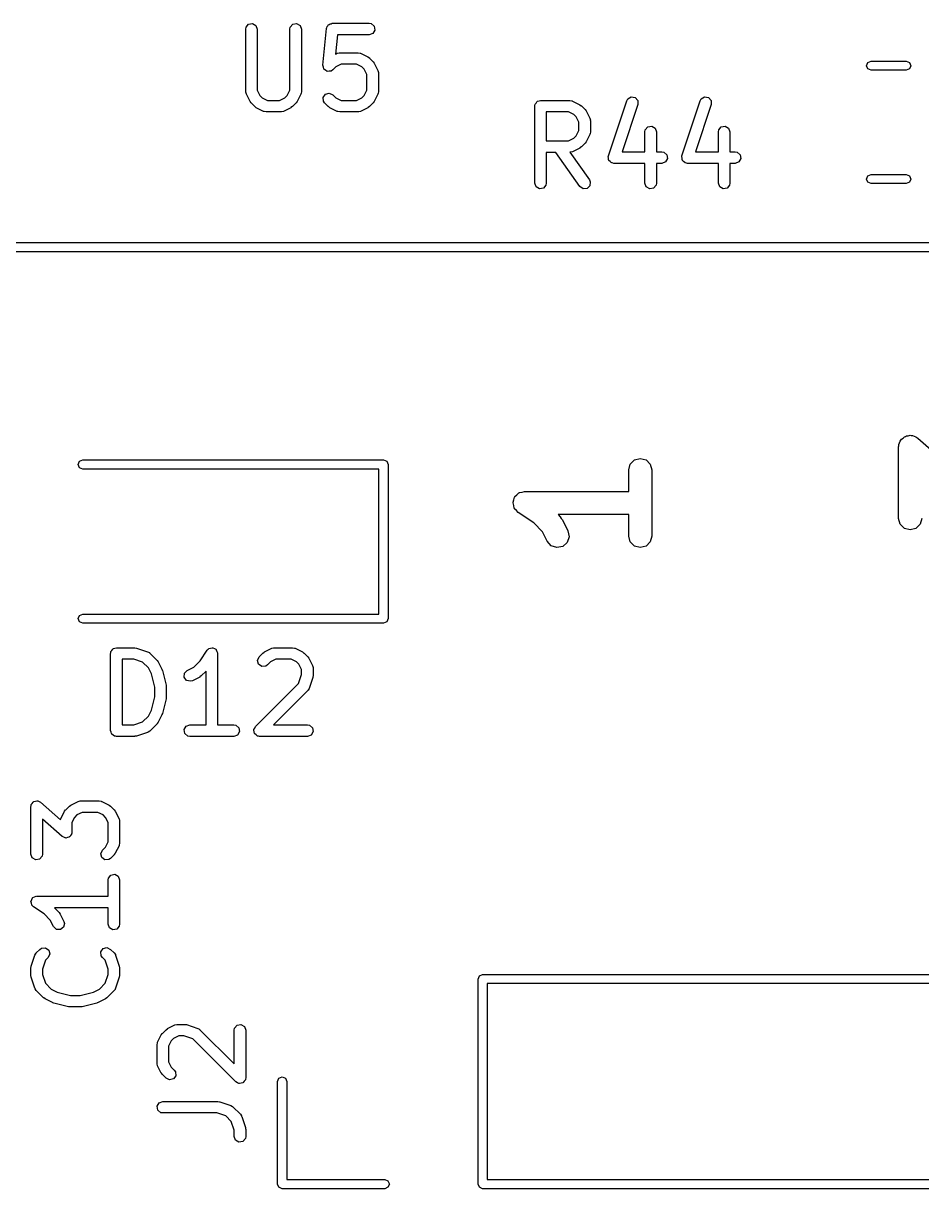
# Model space of a CAD drawing. Extents: x 10 to 287, y -200 to -10.
# Drawn here: x 83.58 to 95.23, y -104.89 to -89.78 of the extents above; entities that cross this region are included whole.
import ezdxf

# ---------------------------------------------------------------- set-up
doc = ezdxf.new("R2010")
doc.units = 0
doc.layers.add('BLACK', color=7, linetype='CONTINUOUS')

msp = doc.modelspace()

# ---------------------------------------------------------------- linework, layer by layer
at = {"layer": 'BLACK', "linetype": 'CONTINUOUS'}
for p, q in [((86.4676, -89.8267), (86.5006, -89.7874)), ((86.5006, -89.7874), (86.5511, -89.7785)), ((86.5511, -89.7785), (86.5955, -89.8042)), ((87.039, -89.8267), (87.072, -89.7874)), ((87.072, -89.7874), (87.1225, -89.7785)), ((87.1225, -89.7785), (87.167, -89.8042)), ((87.5295, -89.8087), (87.5375, -89.7949)), ((87.5375, -89.7949), (87.5474, -89.7913)), ((87.5474, -89.7913), (87.5549, -89.784)), ((87.5549, -89.784), (87.5707, -89.7828)), ((87.5707, -89.7828), (87.5857, -89.7774)), ((87.5857, -89.7774), (88.0619, -89.7774)), ((88.0619, -89.7774), (88.0876, -89.7819)), ((88.0876, -89.7819), (88.1269, -89.8149)), ((86.4631, -89.8524), (86.4676, -89.8267)), ((86.4631, -90.6619), (86.4631, -89.8524)), ((86.5955, -89.8042), (86.6131, -89.8524)), ((86.6131, -89.8524), (86.6131, -90.6442)), ((87.0345, -89.8524), (87.039, -89.8267)), ((87.0345, -90.6442), (87.0345, -89.8524)), ((87.167, -89.8042), (87.1845, -89.8524)), ((87.1845, -89.8524), (87.1845, -90.6619)), ((87.4635, -90.3211), (87.5111, -89.8449)), ((87.5111, -89.8449), (87.5122, -89.8411)), ((87.5119, -89.8394), (87.5134, -89.8367)), ((87.5122, -89.8411), (87.5119, -89.8394)), ((87.5134, -89.8367), (87.5181, -89.8198)), ((87.5181, -89.8198), (87.5295, -89.8087)), ((87.6536, -89.9274), (87.6288, -90.1756)), ((88.0619, -89.9274), (87.6536, -89.9274)), ((88.1101, -89.9098), (88.0619, -89.9274)), ((88.1358, -89.8654), (88.1101, -89.9098)), ((88.1269, -89.8149), (88.1358, -89.8654)), ((87.6288, -90.1756), (87.6474, -90.1663)), ((87.6474, -90.1663), (87.6724, -90.1588)), ((87.6724, -90.1588), (87.6767, -90.1599)), ((87.6767, -90.1599), (87.681, -90.1583)), ((87.681, -90.1583), (87.919, -90.1583)), ((87.919, -90.1583), (87.9447, -90.1629)), ((87.9447, -90.1629), (87.9481, -90.1657)), ((87.9481, -90.1657), (87.9526, -90.1663)), ((87.9526, -90.1663), (88.0478, -90.2139)), ((88.0478, -90.2139), (88.0658, -90.2272)), ((88.0658, -90.2272), (88.0673, -90.2279)), ((88.0673, -90.2279), (88.1149, -90.2755)), ((87.4634, -90.322), (87.4636, -90.3216)), ((87.4699, -90.3464), (87.4634, -90.322)), ((87.4636, -90.3216), (87.4635, -90.3211)), ((87.4761, -90.3708), (87.4699, -90.3464)), ((87.4765, -90.3711), (87.4761, -90.3708)), ((87.4767, -90.3716), (87.4765, -90.3711)), ((87.4973, -90.386), (87.4767, -90.3716)), ((87.5178, -90.4008), (87.4973, -90.386)), ((87.5183, -90.4007), (87.5178, -90.4008)), ((87.5187, -90.401), (87.5183, -90.4007)), ((87.5438, -90.3988), (87.5187, -90.401)), ((87.5689, -90.3969), (87.5438, -90.3988)), ((87.5693, -90.3966), (87.5689, -90.3969)), ((87.5698, -90.3965), (87.5693, -90.3966)), ((87.5911, -90.3816), (87.5698, -90.3965)), ((87.6301, -90.3426), (87.5911, -90.3816)), ((87.6987, -90.3083), (87.6301, -90.3426)), ((87.9013, -90.3083), (87.6987, -90.3083)), ((87.9699, -90.3426), (87.9013, -90.3083)), ((88.0003, -90.373), (87.9699, -90.3426)), ((88.0345, -90.4415), (88.0003, -90.373)), ((88.1149, -90.2755), (88.1278, -90.2939)), ((88.1278, -90.2939), (88.129, -90.295)), ((88.129, -90.295), (88.1766, -90.3903)), ((88.1766, -90.3903), (88.184, -90.4152)), ((94.5129, -90.3271), (94.5305, -90.2846)), ((94.5305, -90.3695), (94.5129, -90.3271)), ((94.5305, -90.2846), (94.5729, -90.2671)), ((94.5729, -90.3871), (94.5305, -90.3695)), ((94.5729, -90.2671), (95.0271, -90.2671)), ((95.0271, -90.3871), (94.5729, -90.3871)), ((95.0271, -90.2671), (95.0695, -90.2846)), ((95.0695, -90.3695), (95.0271, -90.3871)), ((95.0695, -90.2846), (95.0871, -90.3271)), ((95.0871, -90.3271), (95.0695, -90.3695)), ((88.0345, -90.6442), (88.0345, -90.4415)), ((88.184, -90.4152), (88.183, -90.4196)), ((88.183, -90.4196), (88.1845, -90.4238)), ((88.1845, -90.4238), (88.1845, -90.6619)), ((86.4646, -90.6661), (86.4631, -90.6619)), ((86.4636, -90.6705), (86.4646, -90.6661)), ((86.471, -90.6954), (86.4636, -90.6705)), ((86.5186, -90.7907), (86.471, -90.6954)), ((86.6131, -90.6442), (86.6474, -90.7127)), ((87.0003, -90.7127), (87.0345, -90.6442)), ((87.1766, -90.6954), (87.129, -90.7907)), ((87.1771, -90.691), (87.1766, -90.6954)), ((87.18, -90.6876), (87.1771, -90.691)), ((87.1845, -90.6619), (87.18, -90.6876)), ((87.4656, -90.7377), (87.4951, -90.6957)), ((87.4951, -90.6957), (87.5446, -90.6824)), ((87.5446, -90.6824), (87.5911, -90.7041)), ((87.5911, -90.7041), (87.6301, -90.7431)), ((88.0003, -90.7127), (88.0345, -90.6442)), ((88.1766, -90.6954), (88.129, -90.7907)), ((88.1771, -90.691), (88.1766, -90.6954)), ((88.18, -90.6876), (88.1771, -90.691)), ((88.1845, -90.6619), (88.18, -90.6876)), ((86.5198, -90.7918), (86.5186, -90.7907)), ((86.5327, -90.8102), (86.5198, -90.7918)), ((86.5803, -90.8578), (86.5327, -90.8102)), ((86.6474, -90.7127), (86.6778, -90.7431)), ((86.6778, -90.7431), (86.7463, -90.7774)), ((86.7463, -90.7774), (86.9013, -90.7774)), ((86.9013, -90.7774), (86.9699, -90.7431)), ((86.9699, -90.7431), (87.0003, -90.7127)), ((87.1149, -90.8102), (87.0673, -90.8578)), ((87.1156, -90.8087), (87.1149, -90.8102)), ((87.129, -90.7907), (87.1156, -90.8087)), ((87.4701, -90.7888), (87.4656, -90.7377)), ((87.4851, -90.8102), (87.4701, -90.7888)), ((87.5327, -90.8578), (87.4851, -90.8102)), ((87.6301, -90.7431), (87.6987, -90.7774)), ((87.6987, -90.7774), (87.9013, -90.7774)), ((87.9013, -90.7774), (87.9699, -90.7431)), ((87.9699, -90.7431), (88.0003, -90.7127)), ((88.1149, -90.8102), (88.0673, -90.8578)), ((88.1156, -90.8087), (88.1149, -90.8102)), ((88.129, -90.7907), (88.1156, -90.8087)), ((90.2107, -90.8524), (90.2124, -90.8426)), ((90.2107, -91.8524), (90.2107, -90.8524)), ((90.2119, -90.8394), (90.2135, -90.8365)), ((90.2124, -90.8426), (90.2119, -90.8394)), ((90.2135, -90.8365), (90.2152, -90.8267)), ((90.2152, -90.8267), (90.2278, -90.8118)), ((90.2278, -90.8118), (90.2375, -90.7949)), ((90.2375, -90.7949), (90.2439, -90.7926)), ((90.2439, -90.7926), (90.2482, -90.7874)), ((90.2482, -90.7874), (90.2674, -90.784)), ((90.2674, -90.784), (90.2857, -90.7774)), ((90.2857, -90.7774), (90.6667, -90.7774)), ((90.6667, -90.7774), (90.6923, -90.7819)), ((90.6923, -90.7819), (90.6958, -90.7848)), ((90.6958, -90.7848), (90.7002, -90.7853)), ((90.7002, -90.7853), (90.7954, -90.8329)), ((90.7954, -90.8329), (90.8135, -90.8463)), ((90.8135, -90.8463), (90.8149, -90.847)), ((90.8149, -90.847), (90.8626, -90.8946)), ((91.1669, -91.4953), (91.405, -90.781)), ((91.5473, -90.8285), (91.3422, -91.444)), ((91.405, -90.781), (91.4174, -90.7581)), ((91.4174, -90.7581), (91.4612, -90.7313)), ((91.4612, -90.7313), (91.5119, -90.7388)), ((91.5119, -90.7388), (91.5459, -90.7772)), ((91.5459, -90.7772), (91.5473, -90.8285)), ((92.1193, -91.4953), (92.3574, -90.781)), ((92.4997, -90.8285), (92.2945, -91.444)), ((92.3574, -90.781), (92.3698, -90.7581)), ((92.3698, -90.7581), (92.4135, -90.7313)), ((92.4135, -90.7313), (92.4643, -90.7388)), ((92.4643, -90.7388), (92.4983, -90.7772)), ((92.4983, -90.7772), (92.4997, -90.8285)), ((86.5818, -90.8585), (86.5803, -90.8578)), ((86.5998, -90.8718), (86.5818, -90.8585)), ((86.695, -90.9195), (86.5998, -90.8718)), ((86.6995, -90.92), (86.695, -90.9195)), ((86.7029, -90.9229), (86.6995, -90.92)), ((86.7286, -90.9274), (86.7029, -90.9229)), ((86.919, -90.9274), (86.7286, -90.9274)), ((86.9233, -90.9258), (86.919, -90.9274)), ((86.9276, -90.9269), (86.9233, -90.9258)), ((86.9526, -90.9195), (86.9276, -90.9269)), ((87.0478, -90.8718), (86.9526, -90.9195)), ((87.049, -90.8707), (87.0478, -90.8718)), ((87.0673, -90.8578), (87.049, -90.8707)), ((87.5342, -90.8585), (87.5327, -90.8578)), ((87.5522, -90.8718), (87.5342, -90.8585)), ((87.6474, -90.9195), (87.5522, -90.8718)), ((87.6519, -90.92), (87.6474, -90.9195)), ((87.6553, -90.9229), (87.6519, -90.92)), ((87.681, -90.9274), (87.6553, -90.9229)), ((87.919, -90.9274), (87.681, -90.9274)), ((87.9233, -90.9258), (87.919, -90.9274)), ((87.9276, -90.9269), (87.9233, -90.9258)), ((87.9526, -90.9195), (87.9276, -90.9269)), ((88.0478, -90.8718), (87.9526, -90.9195)), ((88.049, -90.8707), (88.0478, -90.8718)), ((88.0673, -90.8578), (88.049, -90.8707)), ((90.3607, -90.9274), (90.3607, -91.3012)), ((90.649, -90.9274), (90.3607, -90.9274)), ((90.7175, -90.9616), (90.649, -90.9274)), ((90.7479, -90.992), (90.7175, -90.9616)), ((90.7821, -91.0606), (90.7479, -90.992)), ((90.8626, -90.8946), (90.8754, -90.913)), ((90.8754, -90.913), (90.8766, -90.9141)), ((90.8766, -90.9141), (90.9242, -91.0093)), ((90.7821, -91.168), (90.7821, -91.0606)), ((90.9242, -91.0093), (90.9316, -91.0343)), ((90.9316, -91.0343), (90.9306, -91.0386)), ((90.9306, -91.0386), (90.9321, -91.0429)), ((90.9321, -91.0429), (90.9321, -91.1857)), ((91.6438, -91.1601), (91.6768, -91.1208)), ((91.6768, -91.1208), (91.7273, -91.1119)), ((91.7273, -91.1119), (91.7717, -91.1375)), ((91.7717, -91.1375), (91.7893, -91.1857)), ((92.5962, -91.1601), (92.6292, -91.1208)), ((92.6292, -91.1208), (92.6797, -91.1119)), ((92.6797, -91.1119), (92.7241, -91.1375)), ((92.7241, -91.1375), (92.7417, -91.1857)), ((90.3607, -91.3012), (90.649, -91.3012)), ((90.649, -91.3012), (90.7175, -91.2669)), ((90.7175, -91.2669), (90.7479, -91.2365)), ((90.7479, -91.2365), (90.7821, -91.168)), ((90.9242, -91.2193), (90.8766, -91.3145)), ((90.9247, -91.2148), (90.9242, -91.2193)), ((90.9276, -91.2114), (90.9247, -91.2148)), ((90.9321, -91.1857), (90.9276, -91.2114)), ((91.6393, -91.1857), (91.6438, -91.1601)), ((91.6393, -91.444), (91.6393, -91.1857)), ((91.7893, -91.1857), (91.7893, -91.444)), ((92.5917, -91.1857), (92.5962, -91.1601)), ((92.5917, -91.444), (92.5917, -91.1857)), ((92.7417, -91.1857), (92.7417, -91.444)), ((90.4848, -91.4512), (90.3607, -91.4512)), ((90.3607, -91.4512), (90.3607, -91.8524)), ((90.7957, -91.8954), (90.4848, -91.4512)), ((90.6709, -91.4497), (90.6676, -91.4508)), ((90.6676, -91.4508), (90.9186, -91.8094)), ((90.6752, -91.4507), (90.6709, -91.4497)), ((90.7002, -91.4433), (90.6752, -91.4507)), ((90.7954, -91.3957), (90.7002, -91.4433)), ((90.7966, -91.3945), (90.7954, -91.3957)), ((90.8149, -91.3816), (90.7966, -91.3945)), ((90.8626, -91.334), (90.8149, -91.3816)), ((90.8632, -91.3325), (90.8626, -91.334)), ((90.8766, -91.3145), (90.8632, -91.3325)), ((91.3422, -91.444), (91.6393, -91.444)), ((91.7893, -91.444), (91.8571, -91.444)), ((91.8571, -91.444), (91.8828, -91.4486)), ((91.8828, -91.4486), (91.9221, -91.4815)), ((92.2945, -91.444), (92.5917, -91.444)), ((92.7417, -91.444), (92.8095, -91.444)), ((92.8095, -91.444), (92.8352, -91.4486)), ((92.8352, -91.4486), (92.8745, -91.4815)), ((91.1642, -91.506), (91.1671, -91.5011)), ((91.1678, -91.5262), (91.1642, -91.506)), ((91.1671, -91.5011), (91.1669, -91.4953)), ((91.1683, -91.5466), (91.1678, -91.5262)), ((91.1721, -91.5509), (91.1683, -91.5466)), ((91.1731, -91.5565), (91.1721, -91.5509)), ((91.1888, -91.5697), (91.1731, -91.5565)), ((91.2024, -91.585), (91.1888, -91.5697)), ((91.2081, -91.5858), (91.2024, -91.585)), ((91.2124, -91.5895), (91.2081, -91.5858)), ((91.2381, -91.594), (91.2124, -91.5895)), ((91.6393, -91.594), (91.2381, -91.594)), ((91.6393, -91.8524), (91.6393, -91.594)), ((91.8571, -91.594), (91.7893, -91.594)), ((91.7893, -91.594), (91.7893, -91.8524)), ((91.9054, -91.5765), (91.8571, -91.594)), ((91.931, -91.5321), (91.9054, -91.5765)), ((91.9221, -91.4815), (91.931, -91.5321)), ((92.1166, -91.506), (92.1195, -91.5011)), ((92.1202, -91.5262), (92.1166, -91.506)), ((92.1195, -91.5011), (92.1193, -91.4953)), ((92.1207, -91.5466), (92.1202, -91.5262)), ((92.1245, -91.5509), (92.1207, -91.5466)), ((92.1255, -91.5565), (92.1245, -91.5509)), ((92.1412, -91.5697), (92.1255, -91.5565)), ((92.1548, -91.585), (92.1412, -91.5697)), ((92.1604, -91.5858), (92.1548, -91.585)), ((92.1648, -91.5895), (92.1604, -91.5858)), ((92.1905, -91.594), (92.1648, -91.5895)), ((92.5917, -91.594), (92.1905, -91.594)), ((92.5917, -91.8524), (92.5917, -91.594)), ((92.8095, -91.594), (92.7417, -91.594)), ((92.7417, -91.594), (92.7417, -91.8524)), ((92.8577, -91.5765), (92.8095, -91.594)), ((92.8834, -91.5321), (92.8577, -91.5765)), ((92.8745, -91.4815), (92.8834, -91.5321)), ((94.5129, -91.7971), (94.5305, -91.7546)), ((94.5305, -91.7546), (94.5729, -91.7371)), ((94.5729, -91.7371), (95.0271, -91.7371)), ((95.0271, -91.7371), (95.0695, -91.7546)), ((95.0695, -91.7546), (95.0871, -91.7971)), ((90.2283, -91.9006), (90.2107, -91.8524)), ((90.2727, -91.9262), (90.2283, -91.9006)), ((90.3562, -91.878), (90.3232, -91.9173)), ((90.3607, -91.8524), (90.3562, -91.878)), ((90.8377, -91.9248), (90.7957, -91.8954)), ((90.9251, -91.8841), (90.8888, -91.9204)), ((90.9186, -91.8094), (90.9296, -91.833)), ((90.9296, -91.833), (90.9251, -91.8841)), ((91.6568, -91.9006), (91.6393, -91.8524)), ((91.7013, -91.9262), (91.6568, -91.9006)), ((91.7848, -91.878), (91.7518, -91.9173)), ((91.7893, -91.8524), (91.7848, -91.878)), ((92.6092, -91.9006), (92.5917, -91.8524)), ((92.6536, -91.9262), (92.6092, -91.9006)), ((92.7371, -91.878), (92.7042, -91.9173)), ((92.7417, -91.8524), (92.7371, -91.878)), ((94.5305, -91.8395), (94.5129, -91.7971)), ((94.5729, -91.8571), (94.5305, -91.8395)), ((95.0271, -91.8571), (94.5729, -91.8571)), ((95.0695, -91.8395), (95.0271, -91.8571)), ((95.0871, -91.7971), (95.0695, -91.8395)), ((90.3232, -91.9173), (90.2727, -91.9262)), ((90.8888, -91.9204), (90.8377, -91.9248)), ((91.7518, -91.9173), (91.7013, -91.9262)), ((92.7042, -91.9173), (92.6536, -91.9262)), ((77.85, -92.62), (102.362, -92.62)), ((125.35, -92.74), (77.85, -92.74)), ((94.9314, -95.2423), (94.9423, -95.2202)), ((94.9423, -95.2202), (94.9487, -95.1964)), ((94.9487, -95.1964), (94.9591, -95.186)), ((94.9591, -95.186), (94.9657, -95.1727)), ((94.9657, -95.1727), (94.9862, -95.1589)), ((94.9862, -95.1589), (95.0036, -95.1415)), ((95.0036, -95.1415), (95.0179, -95.1377)), ((95.0179, -95.1377), (95.0302, -95.1294)), ((95.0302, -95.1294), (95.0548, -95.1278)), ((95.0548, -95.1278), (95.0786, -95.1214)), ((95.0786, -95.1214), (95.0929, -95.1253)), ((95.0929, -95.1253), (95.1077, -95.1243)), ((95.1077, -95.1243), (95.1298, -95.1351)), ((95.1298, -95.1351), (95.1536, -95.1415)), ((95.1536, -95.1415), (95.164, -95.152)), ((95.164, -95.152), (95.1773, -95.1585)), ((95.1773, -95.1585), (95.5281, -95.4655)), ((94.9286, -95.2714), (94.9324, -95.2571)), ((94.9286, -96.2), (94.9286, -95.2714)), ((94.9324, -95.2571), (94.9314, -95.2423)), ((84.29, -95.5), (84.3076, -95.4576)), ((84.3076, -95.5424), (84.29, -95.5)), ((84.3076, -95.4576), (84.35, -95.44)), ((84.35, -95.56), (84.3076, -95.5424)), ((84.35, -95.44), (88.25, -95.44)), ((88.25, -95.44), (88.2924, -95.4576)), ((88.2924, -95.4576), (88.31, -95.5)), ((88.31, -95.5), (88.31, -97.5)), ((91.4286, -95.5714), (91.4487, -95.4964)), ((91.4487, -95.4964), (91.5036, -95.4415)), ((91.5036, -95.4415), (91.5786, -95.4214)), ((91.5786, -95.4214), (91.6536, -95.4415)), ((91.6536, -95.4415), (91.7085, -95.4964)), ((91.7085, -95.4964), (91.7286, -95.5714)), ((88.19, -95.56), (84.35, -95.56)), ((88.19, -97.44), (88.19, -95.56)), ((91.4286, -95.85), (91.4286, -95.5714)), ((91.7286, -95.5714), (91.7286, -96.4286)), ((89.9286, -96), (89.9299, -95.9952)), ((89.9289, -95.9903), (89.9398, -95.958)), ((89.9299, -95.9952), (89.9289, -95.9903)), ((89.9398, -95.958), (89.9487, -95.925)), ((89.9487, -95.925), (89.9522, -95.9215)), ((89.9522, -95.9215), (89.9538, -95.9168)), ((89.9538, -95.9168), (89.9794, -95.8942)), ((89.9794, -95.8942), (90.0036, -95.8701)), ((90.0036, -95.8701), (90.0084, -95.8688)), ((90.0084, -95.8688), (90.0121, -95.8655)), ((90.0121, -95.8655), (90.0456, -95.8588)), ((90.0456, -95.8588), (90.0786, -95.85)), ((90.0786, -95.85), (91.4286, -95.85)), ((89.9374, -96.033), (89.9286, -96)), ((89.9441, -96.0665), (89.9374, -96.033)), ((89.9474, -96.0702), (89.9441, -96.0665)), ((89.9487, -96.075), (89.9474, -96.0702)), ((89.9728, -96.0992), (89.9487, -96.075)), ((89.9954, -96.1248), (89.9728, -96.0992)), ((90.1973, -96.2594), (89.9954, -96.1248)), ((90.3124, -96.3746), (90.1973, -96.2594)), ((91.4286, -96.15), (90.5121, -96.15)), ((90.5121, -96.15), (90.5418, -96.1796)), ((90.5418, -96.1796), (90.5539, -96.2006)), ((90.5539, -96.2006), (90.5699, -96.2186)), ((90.5699, -96.2186), (90.6413, -96.3615)), ((91.4286, -96.4286), (91.4286, -96.15)), ((94.9487, -96.275), (94.9286, -96.2)), ((95.0036, -96.3299), (94.9487, -96.275)), ((95.2085, -96.275), (95.1536, -96.3299)), ((95.2286, -96.2), (95.2085, -96.275)), ((90.373, -96.4957), (90.3124, -96.3746)), ((90.6569, -96.4376), (90.6323, -96.5112)), ((90.6413, -96.3615), (90.6569, -96.4376)), ((91.4487, -96.5036), (91.4286, -96.4286)), ((91.7286, -96.4286), (91.7085, -96.5036)), ((95.0786, -96.35), (95.0036, -96.3299)), ((95.1536, -96.3299), (95.0786, -96.35)), ((90.4245, -96.5537), (90.373, -96.4957)), ((90.4982, -96.5783), (90.4245, -96.5537)), ((90.5742, -96.5627), (90.4982, -96.5783)), ((90.6323, -96.5112), (90.5742, -96.5627)), ((91.5036, -96.5585), (91.4487, -96.5036)), ((91.5786, -96.5786), (91.5036, -96.5585)), ((91.6536, -96.5585), (91.5786, -96.5786)), ((91.7085, -96.5036), (91.6536, -96.5585)), ((84.29, -97.5), (84.3076, -97.4576)), ((84.3076, -97.5424), (84.29, -97.5)), ((84.3076, -97.4576), (84.35, -97.44)), ((84.35, -97.44), (88.19, -97.44)), ((88.31, -97.5), (88.2924, -97.5424)), ((84.35, -97.56), (84.3076, -97.5424)), ((88.25, -97.56), (84.35, -97.56)), ((88.2924, -97.5424), (88.25, -97.56)), ((84.7107, -97.9524), (84.7124, -97.9426)), ((84.7107, -98.9524), (84.7107, -97.9524)), ((84.7119, -97.9394), (84.7135, -97.9365)), ((84.7124, -97.9426), (84.7119, -97.9394)), ((84.7135, -97.9365), (84.7152, -97.9267)), ((84.7152, -97.9267), (84.7278, -97.9118)), ((84.7278, -97.9118), (84.7375, -97.8949)), ((84.7375, -97.8949), (84.7439, -97.8926)), ((84.7439, -97.8926), (84.7482, -97.8874)), ((84.7482, -97.8874), (84.7674, -97.884)), ((84.7674, -97.884), (84.7857, -97.8774)), ((84.7857, -97.8774), (85.0238, -97.8774)), ((85.0238, -97.8774), (85.0459, -97.8813)), ((85.0459, -97.8813), (85.0475, -97.8812)), ((85.0475, -97.8812), (85.1904, -97.9288)), ((85.1904, -97.9288), (85.2133, -97.9413)), ((85.2133, -97.9413), (85.2156, -97.9451)), ((85.2156, -97.9451), (85.2197, -97.947)), ((85.2197, -97.947), (85.3149, -98.0422)), ((85.8703, -98.0475), (85.9614, -97.9108)), ((85.9614, -97.9108), (85.9794, -97.8919)), ((85.9794, -97.8919), (85.9835, -97.8907)), ((85.9835, -97.8907), (85.9863, -97.8874)), ((85.9863, -97.8874), (86.0077, -97.8836)), ((86.0077, -97.8836), (86.0286, -97.8775)), ((86.0286, -97.8775), (86.0326, -97.8793)), ((86.0326, -97.8793), (86.0368, -97.8785)), ((86.0368, -97.8785), (86.0557, -97.8894)), ((86.0557, -97.8894), (86.0756, -97.8981)), ((86.0756, -97.8981), (86.0775, -97.902)), ((86.0775, -97.902), (86.0813, -97.9042)), ((86.0813, -97.9042), (86.0887, -97.9246)), ((86.0887, -97.9246), (86.0984, -97.9441)), ((86.0984, -97.9441), (86.0973, -97.9483)), ((86.0973, -97.9483), (86.0988, -97.9524)), ((86.0988, -97.9524), (86.0988, -98.8774)), ((86.6374, -97.9946), (86.6851, -97.947)), ((86.6851, -97.947), (86.7034, -97.9341)), ((86.7034, -97.9341), (86.7046, -97.9329)), ((86.7046, -97.9329), (86.7998, -97.8853)), ((86.7998, -97.8853), (86.8248, -97.8779)), ((86.8248, -97.8779), (86.8291, -97.8789)), ((86.8291, -97.8789), (86.8333, -97.8774)), ((86.8333, -97.8774), (87.0714, -97.8774)), ((87.0714, -97.8774), (87.0971, -97.8819)), ((87.0971, -97.8819), (87.1005, -97.8848)), ((87.1005, -97.8848), (87.105, -97.8853)), ((87.105, -97.8853), (87.2002, -97.9329)), ((87.2002, -97.9329), (87.2182, -97.9463)), ((87.2182, -97.9463), (87.2197, -97.947)), ((87.2197, -97.947), (87.2673, -97.9946)), ((84.8607, -98.0274), (84.8607, -98.8774)), ((85.0116, -98.0274), (84.8607, -98.0274)), ((85.1262, -98.0656), (85.0116, -98.0274)), ((85.2003, -98.1397), (85.1262, -98.0656)), ((85.3149, -98.0422), (85.3278, -98.0606)), ((85.3278, -98.0606), (85.329, -98.0617)), ((85.329, -98.0617), (85.3766, -98.1569)), ((85.7889, -98.1288), (85.8703, -98.0475)), ((86.6158, -98.0411), (86.6374, -97.9946)), ((86.629, -98.0906), (86.6158, -98.0411)), ((86.6711, -98.1201), (86.629, -98.0906)), ((86.7435, -98.1007), (86.7222, -98.1156)), ((86.7825, -98.0616), (86.7435, -98.1007)), ((86.851, -98.0274), (86.7825, -98.0616)), ((87.0537, -98.0274), (86.851, -98.0274)), ((87.1222, -98.0616), (87.0537, -98.0274)), ((87.1526, -98.092), (87.1222, -98.0616)), ((87.1869, -98.1606), (87.1526, -98.092)), ((87.2673, -97.9946), (87.2802, -98.013)), ((87.2802, -98.013), (87.2814, -98.0141)), ((87.2814, -98.0141), (87.329, -98.1093)), ((87.329, -98.1093), (87.3364, -98.1343)), ((85.2388, -98.2167), (85.2003, -98.1397)), ((85.2821, -98.3902), (85.2388, -98.2167)), ((85.3766, -98.1569), (85.3803, -98.1693)), ((85.3803, -98.1693), (85.3823, -98.1723)), ((85.3823, -98.1723), (85.4299, -98.3628)), ((85.6662, -98.2595), (85.6693, -98.2083)), ((85.6968, -98.3007), (85.6662, -98.2595)), ((85.6693, -98.2083), (85.7046, -98.171)), ((85.7046, -98.171), (85.7889, -98.1288)), ((85.8669, -98.2576), (85.7716, -98.3052)), ((85.868, -98.2564), (85.8669, -98.2576)), ((85.8864, -98.2435), (85.868, -98.2564)), ((85.9488, -98.1811), (85.8864, -98.2435)), ((85.9488, -98.8774), (85.9488, -98.1811)), ((86.7222, -98.1156), (86.6711, -98.1201)), ((87.1487, -98.3404), (87.1869, -98.2259)), ((87.1869, -98.2259), (87.1869, -98.1606)), ((87.3331, -98.2618), (87.2854, -98.4047)), ((87.3369, -98.2381), (87.333, -98.2602)), ((87.333, -98.2602), (87.3331, -98.2618)), ((87.3364, -98.1343), (87.3354, -98.1386)), ((87.3354, -98.1386), (87.3369, -98.1429)), ((87.3369, -98.1429), (87.3369, -98.2381)), ((85.2821, -98.5146), (85.2821, -98.3902)), ((85.4299, -98.3628), (85.431, -98.3777)), ((85.431, -98.3777), (85.4321, -98.381)), ((85.4321, -98.381), (85.4321, -98.5238)), ((85.7467, -98.3126), (85.6968, -98.3007)), ((85.7716, -98.3052), (85.7467, -98.3126)), ((86.5898, -98.8993), (87.1487, -98.3404)), ((87.2854, -98.4047), (87.273, -98.4276)), ((85.2388, -98.6881), (85.2821, -98.5146)), ((85.4299, -98.542), (85.3823, -98.7325)), ((85.4321, -98.5238), (85.4295, -98.5386)), ((85.4295, -98.5386), (85.4299, -98.542)), ((87.2673, -98.434), (86.8239, -98.8774)), ((87.2692, -98.4299), (87.2673, -98.434)), ((87.273, -98.4276), (87.2692, -98.4299)), ((85.2003, -98.7651), (85.2388, -98.6881)), ((85.0116, -98.8774), (85.1262, -98.8392)), ((85.1262, -98.8392), (85.2003, -98.7651)), ((85.3149, -98.8626), (85.2197, -98.9578)), ((85.3156, -98.8611), (85.3149, -98.8626)), ((85.329, -98.8431), (85.3156, -98.8611)), ((85.3766, -98.7478), (85.329, -98.8431)), ((85.377, -98.7443), (85.3766, -98.7478)), ((85.3823, -98.7325), (85.377, -98.7443)), ((84.7174, -98.9707), (84.7107, -98.9524)), ((84.7208, -98.9899), (84.7174, -98.9707)), ((84.7259, -98.9942), (84.7208, -98.9899)), ((84.7283, -99.0006), (84.7259, -98.9942)), ((84.7451, -99.0103), (84.7283, -99.0006)), ((84.7601, -99.0229), (84.7451, -99.0103)), ((84.8607, -98.8774), (85.0116, -98.8774)), ((85.1904, -98.9759), (85.0475, -99.0235)), ((85.1939, -98.9731), (85.1904, -98.9759)), ((85.1984, -98.9727), (85.1939, -98.9731)), ((85.2197, -98.9578), (85.1984, -98.9727)), ((85.6642, -98.9394), (85.6899, -98.8949)), ((85.6731, -98.9899), (85.6642, -98.9394)), ((85.7124, -99.0229), (85.6731, -98.9899)), ((85.6899, -98.8949), (85.7381, -98.8774)), ((85.7381, -98.8774), (85.9488, -98.8774)), ((86.0988, -98.8774), (86.3095, -98.8774)), ((86.3095, -98.8774), (86.3352, -98.8819)), ((86.3577, -99.0098), (86.3095, -99.0274)), ((86.3352, -98.8819), (86.3745, -98.9149)), ((86.3834, -98.9654), (86.3577, -99.0098)), ((86.3745, -98.9149), (86.3834, -98.9654)), ((86.5681, -98.9458), (86.5696, -98.9427)), ((86.574, -98.9676), (86.5681, -98.9458)), ((86.569, -98.9394), (86.5803, -98.9198)), ((86.5696, -98.9427), (86.569, -98.9394)), ((86.5779, -98.9899), (86.574, -98.9676)), ((86.5805, -98.9921), (86.5779, -98.9899)), ((86.5803, -98.9198), (86.5898, -98.8993)), ((86.5814, -98.9954), (86.5805, -98.9921)), ((86.5999, -99.0083), (86.5814, -98.9954)), ((86.6172, -99.0229), (86.5999, -99.0083)), ((86.8239, -98.8774), (87.2619, -98.8774)), ((87.2619, -98.8774), (87.2876, -98.8819)), ((87.3101, -99.0098), (87.2619, -99.0274)), ((87.2876, -98.8819), (87.3269, -98.9149)), ((87.3358, -98.9654), (87.3101, -99.0098)), ((87.3269, -98.9149), (87.3358, -98.9654)), ((84.7698, -99.0246), (84.7601, -99.0229)), ((84.7727, -99.0262), (84.7698, -99.0246)), ((84.776, -99.0257), (84.7727, -99.0262)), ((84.7857, -99.0274), (84.776, -99.0257)), ((85.0238, -99.0274), (84.7857, -99.0274)), ((85.0253, -99.0268), (85.0238, -99.0274)), ((85.0475, -99.0235), (85.0253, -99.0268)), ((85.7381, -99.0274), (85.7124, -99.0229)), ((86.3095, -99.0274), (85.7381, -99.0274)), ((86.6218, -99.0237), (86.6172, -99.0229)), ((86.6234, -99.0248), (86.6218, -99.0237)), ((86.6267, -99.0245), (86.6234, -99.0248)), ((86.6429, -99.0274), (86.6267, -99.0245)), ((87.2619, -99.0274), (86.6429, -99.0274)), ((83.6774, -99.9381), (83.6793, -99.927)), ((83.6788, -99.9235), (83.6804, -99.9209)), ((83.6793, -99.927), (83.6788, -99.9235)), ((83.6804, -99.9209), (83.6819, -99.9124)), ((83.6819, -99.9124), (83.6949, -99.897)), ((83.6949, -99.897), (83.7054, -99.8797)), ((83.7054, -99.8797), (83.711, -99.8777)), ((83.711, -99.8777), (83.7149, -99.8731)), ((83.7149, -99.8731), (83.7348, -99.8696)), ((83.7348, -99.8696), (83.7539, -99.8631)), ((83.7539, -99.8631), (83.7595, -99.8653)), ((83.7595, -99.8653), (83.7654, -99.8642)), ((83.7654, -99.8642), (83.7829, -99.8743)), ((83.7829, -99.8743), (83.8018, -99.8817)), ((83.8018, -99.8817), (84.0618, -100.109)), ((84.1755, -99.9327), (84.1939, -99.9198)), ((84.1939, -99.9198), (84.195, -99.9186)), ((84.195, -99.9186), (84.2903, -99.871)), ((84.2903, -99.871), (84.3152, -99.8636)), ((84.3152, -99.8636), (84.3196, -99.8646)), ((84.3196, -99.8646), (84.3238, -99.8631)), ((84.3238, -99.8631), (84.5619, -99.8631)), ((84.5619, -99.8631), (84.5876, -99.8676)), ((84.5876, -99.8676), (84.591, -99.8705)), ((84.591, -99.8705), (84.5954, -99.871)), ((84.5954, -99.871), (84.6907, -99.9186)), ((84.6907, -99.9186), (84.7087, -99.932)), ((83.6774, -100.557), (83.6774, -99.9381)), ((84.0663, -100.095), (84.1139, -99.9998)), ((84.1139, -99.9998), (84.1272, -99.9818)), ((84.1272, -99.9818), (84.1279, -99.9803)), ((84.1279, -99.9803), (84.1755, -99.9327)), ((84.2426, -100.078), (84.2083, -100.146)), ((84.273, -100.047), (84.2426, -100.078)), ((84.3415, -100.013), (84.273, -100.047)), ((84.5442, -100.013), (84.3415, -100.013)), ((84.6127, -100.047), (84.5442, -100.013)), ((84.6431, -100.078), (84.6127, -100.047)), ((84.6774, -100.146), (84.6431, -100.078)), ((84.7087, -99.932), (84.7102, -99.9327)), ((84.7102, -99.9327), (84.7578, -99.9803)), ((84.7578, -99.9803), (84.7707, -99.9987)), ((84.7707, -99.9987), (84.7718, -99.9998)), ((84.7718, -99.9998), (84.8195, -100.095)), ((84.0839, -100.328), (83.8274, -100.103)), ((83.8274, -100.103), (83.8274, -100.557)), ((84.0618, -100.109), (84.0629, -100.103)), ((84.0629, -100.103), (84.0657, -100.099)), ((84.0657, -100.099), (84.0663, -100.095)), ((84.2083, -100.146), (84.2083, -100.271)), ((84.6774, -100.397), (84.6774, -100.146)), ((84.8195, -100.095), (84.8269, -100.12)), ((84.8269, -100.12), (84.8258, -100.124)), ((84.8258, -100.124), (84.8274, -100.129)), ((84.8274, -100.129), (84.8274, -100.414)), ((84.1028, -100.335), (84.0839, -100.328)), ((84.1203, -100.345), (84.1028, -100.335)), ((84.1262, -100.344), (84.1203, -100.345)), ((84.1318, -100.346), (84.1262, -100.344)), ((84.1509, -100.34), (84.1318, -100.346)), ((84.1708, -100.336), (84.1509, -100.34)), ((84.1747, -100.332), (84.1708, -100.336)), ((84.1803, -100.33), (84.1747, -100.332)), ((84.1908, -100.313), (84.1803, -100.33)), ((84.2038, -100.297), (84.1908, -100.313)), ((84.2053, -100.289), (84.2038, -100.297)), ((84.2069, -100.286), (84.2053, -100.289)), ((84.2083, -100.271), (84.2064, -100.283)), ((84.2064, -100.283), (84.2069, -100.286)), ((84.5824, -100.551), (84.6041, -100.504)), ((84.6041, -100.504), (84.6431, -100.465)), ((84.6431, -100.465), (84.6774, -100.397)), ((84.8195, -100.448), (84.7718, -100.543)), ((84.82, -100.443), (84.8195, -100.448)), ((84.8229, -100.44), (84.82, -100.443)), ((84.8274, -100.414), (84.8229, -100.44)), ((83.6949, -100.605), (83.6774, -100.557)), ((83.7394, -100.631), (83.6949, -100.605)), ((83.7899, -100.622), (83.7394, -100.631)), ((83.8229, -100.583), (83.7899, -100.622)), ((83.8274, -100.557), (83.8229, -100.583)), ((84.5957, -100.6), (84.5824, -100.551)), ((84.6377, -100.63), (84.5957, -100.6)), ((84.6888, -100.625), (84.6377, -100.63)), ((84.7102, -100.61), (84.6888, -100.625)), ((84.7578, -100.563), (84.7102, -100.61)), ((84.7585, -100.561), (84.7578, -100.563)), ((84.7718, -100.543), (84.7585, -100.561)), ((84.6819, -100.865), (84.7149, -100.826)), ((84.7149, -100.826), (84.7654, -100.817)), ((84.7654, -100.817), (84.8098, -100.842)), ((84.6774, -100.89), (84.6819, -100.865)), ((84.6774, -101.101), (84.6774, -100.89)), ((84.8098, -100.842), (84.8274, -100.89)), ((84.8274, -100.89), (84.8274, -101.462)), ((83.6894, -101.144), (83.6981, -101.124)), ((83.6981, -101.124), (83.702, -101.122)), ((83.702, -101.122), (83.7042, -101.119)), ((83.7042, -101.119), (83.7246, -101.111)), ((83.7246, -101.111), (83.7441, -101.102)), ((83.7441, -101.102), (83.7483, -101.103)), ((83.7483, -101.103), (83.7524, -101.101)), ((83.7524, -101.101), (84.6774, -101.101)), ((83.6775, -101.171), (83.6793, -101.167)), ((83.6836, -101.192), (83.6775, -101.171)), ((83.6785, -101.163), (83.6894, -101.144)), ((83.6793, -101.167), (83.6785, -101.163)), ((83.6874, -101.214), (83.6836, -101.192)), ((83.6907, -101.216), (83.6874, -101.214)), ((83.6919, -101.221), (83.6907, -101.216)), ((83.7108, -101.239), (83.6919, -101.221)), ((83.8475, -101.33), (83.7108, -101.239)), ((84.6774, -101.251), (83.9811, -101.251)), ((83.9811, -101.251), (84.0435, -101.314)), ((84.6774, -101.462), (84.6774, -101.251)), ((83.9288, -101.411), (83.8475, -101.33)), ((83.971, -101.495), (83.9288, -101.411)), ((84.0435, -101.314), (84.0564, -101.332)), ((84.0564, -101.332), (84.0576, -101.333)), ((84.0576, -101.333), (84.1052, -101.428)), ((84.1052, -101.428), (84.1126, -101.453)), ((84.0083, -101.531), (83.971, -101.495)), ((84.0595, -101.534), (84.0083, -101.531)), ((84.1007, -101.503), (84.0595, -101.534)), ((84.1126, -101.453), (84.1007, -101.503)), ((84.6949, -101.51), (84.6774, -101.462)), ((84.7394, -101.536), (84.6949, -101.51)), ((84.7899, -101.527), (84.7394, -101.536)), ((84.8229, -101.488), (84.7899, -101.527)), ((84.8274, -101.462), (84.8229, -101.488)), ((83.6812, -102.01), (83.7288, -101.867)), ((83.7288, -101.867), (83.7413, -101.844)), ((83.7413, -101.844), (83.7451, -101.842)), ((83.7451, -101.842), (83.747, -101.837)), ((83.747, -101.837), (83.7946, -101.79)), ((83.7946, -101.79), (83.8159, -101.775)), ((83.8159, -101.775), (83.867, -101.77)), ((83.867, -101.77), (83.9091, -101.8)), ((83.9223, -101.849), (83.9007, -101.896)), ((83.9091, -101.8), (83.9223, -101.849)), ((84.5847, -101.823), (84.6141, -101.781)), ((84.5892, -101.875), (84.5847, -101.823)), ((84.6041, -101.896), (84.5892, -101.875)), ((84.6141, -101.781), (84.6637, -101.768)), ((84.6637, -101.768), (84.7102, -101.79)), ((84.7102, -101.79), (84.7578, -101.837)), ((84.7578, -101.837), (84.7727, -101.859)), ((84.7727, -101.859), (84.7731, -101.863)), ((84.7731, -101.863), (84.7759, -101.867)), ((84.7759, -101.867), (84.8235, -102.01)), ((83.6774, -102.033), (83.6813, -102.011)), ((83.6774, -102.129), (83.6774, -102.033)), ((83.6813, -102.011), (83.6812, -102.01)), ((83.8656, -101.931), (83.8274, -102.046)), ((83.9007, -101.896), (83.8656, -101.931)), ((84.6392, -101.931), (84.6041, -101.896)), ((84.6774, -102.046), (84.6392, -101.931)), ((84.8235, -102.01), (84.8268, -102.032)), ((84.8268, -102.032), (84.8274, -102.033)), ((84.8274, -102.033), (84.8274, -102.129)), ((83.6779, -102.13), (83.6774, -102.129)), ((83.6812, -102.152), (83.6779, -102.13)), ((83.7288, -102.295), (83.6812, -102.152)), ((83.8274, -102.046), (83.8274, -102.116)), ((83.8274, -102.116), (83.8656, -102.231)), ((84.6392, -102.231), (84.6774, -102.116)), ((84.6774, -102.116), (84.6774, -102.046)), ((84.8235, -102.152), (84.7759, -102.295)), ((84.8274, -102.129), (84.8235, -102.151)), ((84.8235, -102.151), (84.8235, -102.152)), ((89.475, -102.175), (89.4926, -102.133)), ((89.475, -104.835), (89.475, -102.175)), ((89.4926, -102.133), (89.535, -102.115)), ((89.535, -102.115), (102.29, -102.115)), ((83.7316, -102.299), (83.7288, -102.295)), ((83.732, -102.303), (83.7316, -102.299)), ((83.747, -102.324), (83.732, -102.303)), ((83.8422, -102.42), (83.747, -102.324)), ((83.8656, -102.231), (83.9397, -102.305)), ((83.9397, -102.305), (84.0167, -102.344)), ((84.0167, -102.344), (84.1902, -102.387)), ((84.3146, -102.387), (84.4881, -102.344)), ((84.4881, -102.344), (84.5651, -102.305)), ((84.5651, -102.305), (84.6392, -102.231)), ((84.7578, -102.324), (84.6626, -102.42)), ((84.7597, -102.32), (84.7578, -102.324)), ((84.7635, -102.318), (84.7597, -102.32)), ((84.7759, -102.295), (84.7635, -102.318)), ((89.595, -102.235), (89.595, -104.775)), ((102.29, -102.235), (89.595, -102.235)), ((83.8437, -102.42), (83.8422, -102.42)), ((83.8617, -102.434), (83.8437, -102.42)), ((83.9569, -102.481), (83.8617, -102.434)), ((83.9605, -102.482), (83.9569, -102.481)), ((83.9723, -102.487), (83.9605, -102.482)), ((84.1628, -102.535), (83.9723, -102.487)), ((84.1902, -102.387), (84.3146, -102.387)), ((84.5325, -102.487), (84.342, -102.535)), ((84.5354, -102.485), (84.5325, -102.487)), ((84.5478, -102.481), (84.5354, -102.485)), ((84.6431, -102.434), (84.5478, -102.481)), ((84.6442, -102.433), (84.6431, -102.434)), ((84.6626, -102.42), (84.6442, -102.433)), ((84.1662, -102.534), (84.1628, -102.535)), ((84.181, -102.537), (84.1662, -102.534)), ((84.3238, -102.537), (84.181, -102.537)), ((84.3271, -102.536), (84.3238, -102.537)), ((84.342, -102.535), (84.3271, -102.536)), ((85.4491, -102.819), (85.5443, -102.771)), ((85.5443, -102.771), (85.5693, -102.764)), ((85.5693, -102.764), (85.5736, -102.765)), ((85.5736, -102.765), (85.5779, -102.763)), ((85.5779, -102.763), (85.6731, -102.763)), ((85.6731, -102.763), (85.6952, -102.767)), ((85.6952, -102.767), (85.6968, -102.767)), ((85.6968, -102.767), (85.8397, -102.815)), ((86.3169, -102.813), (86.3499, -102.773)), ((86.3499, -102.773), (86.4004, -102.764)), ((86.4004, -102.764), (86.4448, -102.79)), ((86.4448, -102.79), (86.4624, -102.838)), ((85.3203, -102.995), (85.3679, -102.9)), ((85.3679, -102.9), (85.3813, -102.882)), ((85.3813, -102.882), (85.382, -102.881)), ((85.382, -102.881), (85.4296, -102.833)), ((85.4296, -102.833), (85.448, -102.82)), ((85.448, -102.82), (85.4491, -102.819)), ((85.527, -102.948), (85.4966, -102.978)), ((85.5956, -102.913), (85.527, -102.948)), ((85.6609, -102.913), (85.5956, -102.913)), ((85.7754, -102.952), (85.6609, -102.913)), ((85.8397, -102.815), (85.8626, -102.827)), ((85.8626, -102.827), (85.8649, -102.831)), ((85.8649, -102.831), (85.869, -102.833)), ((85.869, -102.833), (86.3124, -103.276)), ((86.3124, -102.838), (86.3169, -102.813)), ((86.3124, -103.276), (86.3124, -102.838)), ((86.4624, -102.838), (86.4624, -103.457)), ((85.3124, -103.029), (85.3169, -103.003)), ((85.3124, -103.267), (85.3124, -103.029)), ((85.3169, -103.003), (85.3198, -103)), ((85.3198, -103), (85.3203, -102.995)), ((85.4966, -102.978), (85.4624, -103.047)), ((85.4624, -103.047), (85.4624, -103.249)), ((86.3343, -103.51), (85.7754, -102.952)), ((85.4624, -103.249), (85.4966, -103.318)), ((85.3139, -103.271), (85.3124, -103.267)), ((85.3129, -103.275), (85.3139, -103.271)), ((85.3203, -103.3), (85.3129, -103.275)), ((85.3679, -103.396), (85.3203, -103.3)), ((85.3691, -103.397), (85.3679, -103.396)), ((85.382, -103.415), (85.3691, -103.397)), ((85.4966, -103.318), (85.5357, -103.357)), ((85.5357, -103.357), (85.5506, -103.378)), ((85.5506, -103.378), (85.5551, -103.429)), ((85.4296, -103.463), (85.382, -103.415)), ((85.4761, -103.484), (85.4296, -103.463)), ((85.5256, -103.471), (85.4761, -103.484)), ((85.5551, -103.429), (85.5256, -103.471)), ((86.3548, -103.52), (86.3343, -103.51)), ((86.3744, -103.531), (86.3548, -103.52)), ((86.3777, -103.531), (86.3744, -103.531)), ((86.3808, -103.532), (86.3777, -103.531)), ((86.4026, -103.526), (86.3808, -103.532)), ((86.4249, -103.522), (86.4026, -103.526)), ((86.4271, -103.52), (86.4249, -103.522)), ((86.4304, -103.519), (86.4271, -103.52)), ((86.4433, -103.5), (86.4304, -103.519)), ((86.4579, -103.483), (86.4433, -103.5)), ((86.4587, -103.478), (86.4579, -103.483)), ((86.4598, -103.477), (86.4587, -103.478)), ((86.4624, -103.457), (86.4595, -103.474)), ((86.4595, -103.474), (86.4598, -103.477)), ((86.875, -103.505), (86.8926, -103.463)), ((86.875, -104.835), (86.875, -103.505)), ((86.8926, -103.463), (86.935, -103.445)), ((86.935, -103.445), (86.9774, -103.463)), ((86.9774, -103.463), (86.995, -103.505)), ((86.995, -103.505), (86.995, -104.775)), ((85.3135, -103.825), (85.3392, -103.781)), ((85.3224, -103.876), (85.3135, -103.825)), ((85.3392, -103.781), (85.3874, -103.763)), ((85.3874, -103.763), (86.1017, -103.763)), ((86.1017, -103.763), (86.1237, -103.767)), ((86.1237, -103.767), (86.1254, -103.767)), ((86.1254, -103.767), (86.2682, -103.815)), ((86.2682, -103.815), (86.2911, -103.827)), ((86.2911, -103.827), (86.2935, -103.831)), ((86.2935, -103.831), (86.2976, -103.833)), ((86.2976, -103.833), (86.3928, -103.928)), ((85.3617, -103.909), (85.3224, -103.876)), ((85.3874, -103.913), (85.3617, -103.909)), ((86.0895, -103.913), (85.3874, -103.913)), ((86.204, -103.952), (86.0895, -103.913)), ((86.2742, -104.022), (86.204, -103.952)), ((86.3928, -103.928), (86.4077, -103.949)), ((86.4077, -103.949), (86.4081, -103.954)), ((86.4081, -103.954), (86.4109, -103.957)), ((86.4109, -103.957), (86.4585, -104.1)), ((86.3124, -104.136), (86.2742, -104.022)), ((86.3124, -104.219), (86.3124, -104.136)), ((86.4585, -104.1), (86.4618, -104.123)), ((86.4618, -104.123), (86.4624, -104.124)), ((86.4624, -104.124), (86.4624, -104.219)), ((86.3299, -104.267), (86.3124, -104.219)), ((86.3744, -104.293), (86.3299, -104.267)), ((86.4249, -104.284), (86.3744, -104.293)), ((86.4579, -104.245), (86.4249, -104.284)), ((86.4624, -104.219), (86.4579, -104.245)), ((86.8926, -104.877), (86.875, -104.835)), ((86.935, -104.895), (86.8926, -104.877)), ((88.265, -104.895), (86.935, -104.895)), ((86.995, -104.775), (88.265, -104.775)), ((88.265, -104.775), (88.3074, -104.793)), ((88.3074, -104.877), (88.265, -104.895)), ((88.3074, -104.793), (88.325, -104.835)), ((88.325, -104.835), (88.3074, -104.877)), ((89.4926, -104.877), (89.475, -104.835)), ((89.535, -104.895), (89.4926, -104.877)), ((102.29, -104.895), (89.535, -104.895)), ((89.595, -104.775), (102.29, -104.775))]:
    msp.add_line(p, q, dxfattribs=at)

doc.saveas('drawing.dxf')
